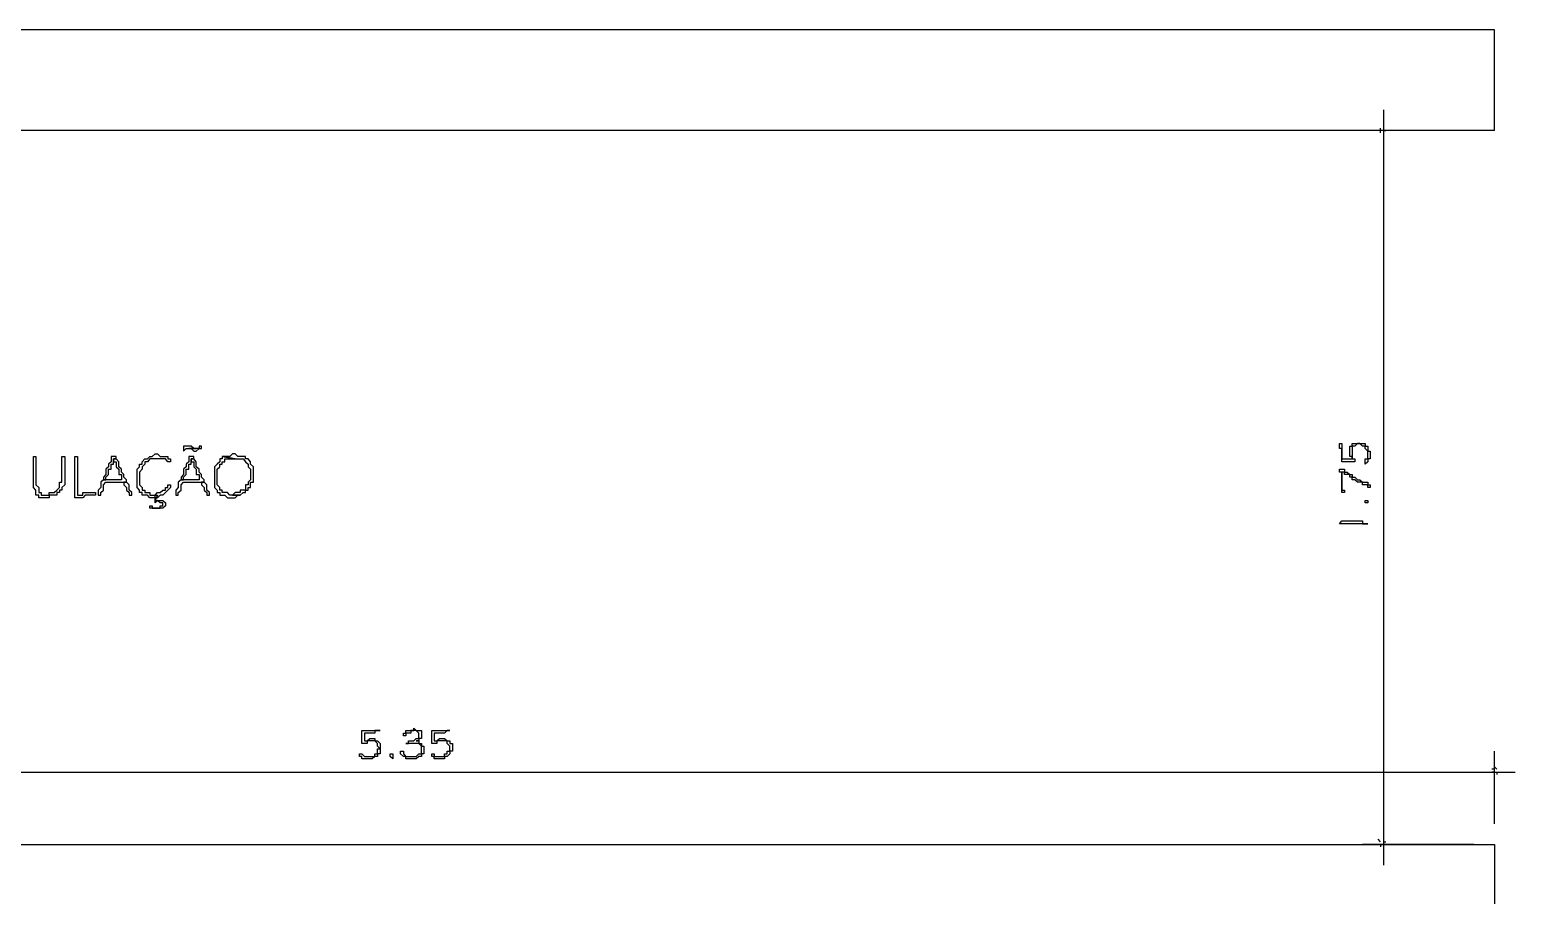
# Model space of a CAD drawing. Header units: millimetres. Extents: x -518.8 to -461.2, y 3.5 to 44.2.
# Drawn here: x -489.554 to -485.896, y 39.032 to 41.162 of the extents above; entities that cross this region are included whole.
import ezdxf

# ---------------------------------------------------------------- set-up
doc = ezdxf.new("R2010")
doc.units = ezdxf.units.MM
doc.header["$MEASUREMENT"] = 0
for name, color, linetype in [('10', 10, 'Continuous'), ('16', 16, 'Continuous'), ('MYSOLIDS', 7, 'Continuous')]:
    doc.layers.add(name, color=color, linetype=linetype)

msp = doc.modelspace()

# ---------------------------------------------------------------- linework, layer by layer
at = {"layer": '10'}
for points in [[(-485.9474, 41.1624), (-491.1105, 41.1624)], [(-485.9474, 40.9142), (-485.9474, 41.1624)], [(-485.9474, 40.9142), (-491.1105, 40.9142)], [(-491.3075, 39.1571), (-485.9474, 39.1571)], [(-485.9474, 39.1571), (-485.9474, 38.712)]]:
    msp.add_lwpolyline(points, dxfattribs=at)
at = {"layer": '16'}
for points in [[(-486.2211, 40.9654), (-486.2211, 39.106)], [(-485.9985, 40.9142), (-486.2722, 40.9142)], [(-486.2278, 40.9082), (-486.2278, 40.9142), (-486.2278, 40.9142), (-486.2278, 40.9142), (-486.2278, 40.9142), (-486.2278, 40.9203)], [(-486.2211, 40.9203), (-486.2211, 40.9142)], [(-486.2211, 40.9142), (-486.2211, 40.9082)], [(-486.2151, 40.9142), (-486.2211, 40.9142), (-486.2151, 40.9142)], [(-485.9474, 39.2082), (-485.9474, 39.3864)], [(-491.3587, 39.3353), (-485.8963, 39.3353)], [(-485.9474, 39.3421), (-485.9474, 39.3421), (-485.9474, 39.3421), (-485.9542, 39.3421)], [(-485.9474, 39.3293), (-485.9474, 39.3353), (-485.9474, 39.3353), (-485.9542, 39.3353)], [(-485.9414, 39.3421), (-485.9474, 39.3481)], [(-485.9414, 39.3353), (-485.9414, 39.3353), (-485.9414, 39.3353), (-485.9414, 39.3293)], [(-485.9985, 39.1571), (-486.2722, 39.1571)], [(-486.2278, 39.1639), (-486.2339, 39.1699)], [(-486.2278, 39.1571), (-486.2278, 39.1571), (-486.2278, 39.1571), (-486.2278, 39.1511)], [(-486.2211, 39.1639), (-486.2211, 39.1639), (-486.2211, 39.1639), (-486.2151, 39.1639)], [(-486.2151, 39.1571), (-486.2211, 39.1571), (-486.2211, 39.1571), (-486.2211, 39.1511)]]:
    msp.add_lwpolyline(points, dxfattribs=at)
at = {"layer": 'MYSOLIDS'}
for points in [[(-489.1624, 40.1375), (-489.1624, 40.1375), (-489.1684, 40.1375), (-489.1752, 40.1375), (-489.1752, 40.1315), (-489.1752, 40.1315), (-489.1752, 40.1248), (-489.1752, 40.1248), (-489.1752, 40.1248), (-489.1684, 40.1315), (-489.1684, 40.1315), (-489.1624, 40.1315), (-489.1496, 40.1315), (-489.1564, 40.1375), (-489.1564, 40.1375), (-489.1624, 40.1375), (-489.1624, 40.1375), (-489.1624, 40.1375)], [(-489.1308, 40.1375), (-489.1308, 40.1375), (-489.1369, 40.1375), (-489.1369, 40.1315), (-489.1436, 40.1315), (-489.1624, 40.1315), (-489.1564, 40.1315), (-489.1564, 40.1315), (-489.1496, 40.1248), (-489.1436, 40.1248), (-489.1436, 40.1248), (-489.1369, 40.1315), (-489.1369, 40.1315), (-489.1308, 40.1315), (-489.1308, 40.1375), (-489.1308, 40.1375), (-489.1308, 40.1375), (-489.1308, 40.1375)], [(-489.1496, 40.1315), (-489.1624, 40.1315), (-489.1624, 40.1315), (-489.1624, 40.1315), (-489.1436, 40.1315), (-489.1436, 40.1315), (-489.1496, 40.1315), (-489.1496, 40.1315)], [(-486.3233, 40.106), (-486.3166, 40.106), (-486.3166, 40.106), (-486.3105, 40.106), (-486.3105, 40.106), (-486.3038, 40.106), (-486.3038, 40.106), (-486.2978, 40.106), (-486.2978, 40.106), (-486.2978, 40.106), (-486.2978, 40.112), (-486.3038, 40.112), (-486.3038, 40.112), (-486.3038, 40.1188), (-486.3038, 40.1188), (-486.3038, 40.1248), (-486.3038, 40.1248), (-486.3038, 40.1315), (-486.3038, 40.1315), (-486.3038, 40.1375), (-486.2978, 40.1375), (-486.2978, 40.1375), (-486.2978, 40.1443), (-486.2978, 40.1443), (-486.291, 40.1443), (-486.291, 40.1443), (-486.285, 40.1443), (-486.285, 40.1443), (-486.285, 40.1443), (-486.279, 40.1443), (-486.279, 40.1443), (-486.2722, 40.1443), (-486.2722, 40.1443), (-486.2722, 40.1443), (-486.2662, 40.1443), (-486.2662, 40.1375), (-486.2662, 40.1375), (-486.2594, 40.1375), (-486.2594, 40.1315), (-486.2594, 40.1315), (-486.2594, 40.1248), (-486.2534, 40.1248), (-486.2534, 40.1188), (-486.2534, 40.1188), (-486.2534, 40.112), (-486.2534, 40.112), (-486.2534, 40.106), (-486.2594, 40.106), (-486.2594, 40.0992), (-486.2594, 40.0992), (-486.2594, 40.0992), (-486.2594, 40.0992), (-486.2662, 40.0932), (-486.2662, 40.0992), (-486.2662, 40.0992), (-486.2662, 40.0992), (-486.2662, 40.0992), (-486.2662, 40.0992), (-486.2662, 40.0992), (-486.2662, 40.0992), (-486.2662, 40.0992), (-486.2662, 40.106), (-486.2594, 40.106), (-486.2594, 40.106), (-486.2594, 40.112), (-486.2594, 40.112), (-486.2594, 40.112), (-486.2594, 40.1188), (-486.2594, 40.1188), (-486.2594, 40.1248), (-486.2594, 40.1248), (-486.2662, 40.1315), (-486.2662, 40.1315), (-486.2662, 40.1315), (-486.2662, 40.1375), (-486.2722, 40.1375), (-486.2722, 40.1375), (-486.279, 40.1443), (-486.279, 40.1443), (-486.285, 40.1443), (-486.285, 40.1443), (-486.291, 40.1375), (-486.291, 40.1375), (-486.291, 40.1375), (-486.2978, 40.1375), (-486.2978, 40.1375), (-486.2978, 40.1315), (-486.2978, 40.1315), (-486.2978, 40.1248), (-486.2978, 40.1248), (-486.2978, 40.1188), (-486.2978, 40.1188), (-486.2978, 40.1188), (-486.2978, 40.112), (-486.2978, 40.112), (-486.2978, 40.106), (-486.291, 40.106), (-486.291, 40.106), (-486.291, 40.0992), (-486.291, 40.0992), (-486.291, 40.0992), (-486.291, 40.0992), (-486.2978, 40.0992), (-486.2978, 40.0992), (-486.2978, 40.0992), (-486.3038, 40.0992), (-486.3038, 40.0992), (-486.3105, 40.0992), (-486.3105, 40.0992), (-486.3166, 40.0992), (-486.3166, 40.0992), (-486.3166, 40.0992), (-486.3166, 40.0992), (-486.3233, 40.0992), (-486.3233, 40.0992), (-486.3233, 40.0992), (-486.3233, 40.106), (-486.3233, 40.106), (-486.3233, 40.112), (-486.3233, 40.112), (-486.3233, 40.1188), (-486.3233, 40.1188), (-486.3233, 40.1248), (-486.3233, 40.1248), (-486.3233, 40.1315), (-486.3293, 40.1315), (-486.3293, 40.1315), (-486.3293, 40.1375), (-486.3293, 40.1375), (-486.3293, 40.1375), (-486.3293, 40.1443), (-486.3293, 40.1443), (-486.3233, 40.1443), (-486.3233, 40.1443), (-486.3233, 40.1443), (-486.3233, 40.1443), (-486.3233, 40.1375), (-486.3233, 40.1375), (-486.3233, 40.1315), (-486.3233, 40.1315), (-486.3233, 40.1248), (-486.3233, 40.1188), (-486.3233, 40.1188), (-486.3233, 40.112), (-486.3233, 40.106), (-486.3233, 40.106), (-486.3233, 40.106), (-486.3233, 40.106), (-486.3233, 40.106), (-486.3233, 40.106)], [(-489.5444, 40.112), (-489.5444, 40.112), (-489.5444, 40.112), (-489.5384, 40.112), (-489.5384, 40.112), (-489.5384, 40.112), (-489.5384, 40.112), (-489.5384, 40.112), (-489.5384, 40.112), (-489.5384, 40.0421), (-489.5316, 40.036), (-489.5316, 40.0293), (-489.5316, 40.0293), (-489.5316, 40.0233), (-489.5256, 40.0233), (-489.5256, 40.0165), (-489.5188, 40.0165), (-489.5188, 40.0165), (-489.5128, 40.0165), (-489.506, 40.0165), (-489.506, 40.0233), (-489.5, 40.0233), (-489.5, 40.0233), (-489.4933, 40.0233), (-489.4872, 40.0293), (-489.4872, 40.0293), (-489.4805, 40.036), (-489.4805, 40.036), (-489.4805, 40.036), (-489.4805, 40.0421), (-489.4805, 40.0488), (-489.4745, 40.0488), (-489.4745, 40.0548), (-489.4745, 40.0548), (-489.4745, 40.0609), (-489.4745, 40.0676), (-489.4745, 40.0736), (-489.4745, 40.0804), (-489.4745, 40.0804), (-489.4745, 40.0864), (-489.4745, 40.0932), (-489.4745, 40.0992), (-489.4745, 40.0992), (-489.4745, 40.106), (-489.4745, 40.112), (-489.4745, 40.112), (-489.4745, 40.112), (-489.4745, 40.112), (-489.4745, 40.112), (-489.4745, 40.112), (-489.4677, 40.112), (-489.4677, 40.112), (-489.4677, 40.106), (-489.4677, 40.106), (-489.4677, 40.0992), (-489.4677, 40.0932), (-489.4677, 40.0864), (-489.4677, 40.0804), (-489.4677, 40.0736), (-489.4677, 40.0676), (-489.4677, 40.0609), (-489.4677, 40.0548), (-489.4677, 40.0548), (-489.4677, 40.0488), (-489.4677, 40.0488), (-489.4677, 40.0421), (-489.4745, 40.036), (-489.4745, 40.036), (-489.4745, 40.036), (-489.4745, 40.0293), (-489.4805, 40.0293), (-489.4805, 40.0233), (-489.4872, 40.0233), (-489.4872, 40.0165), (-489.4933, 40.0165), (-489.4933, 40.0165), (-489.5, 40.0165), (-489.506, 40.0165), (-489.506, 40.0105), (-489.5128, 40.0105), (-489.5188, 40.0105), (-489.5188, 40.0105), (-489.5256, 40.0105), (-489.5316, 40.0105), (-489.5316, 40.0165), (-489.5384, 40.0165), (-489.5384, 40.0165), (-489.5384, 40.0233), (-489.5384, 40.0233), (-489.5384, 40.0293), (-489.5444, 40.036), (-489.5444, 40.0421), (-489.5444, 40.0421), (-489.5444, 40.112), (-489.5444, 40.112), (-489.5444, 40.112)], [(-489.4361, 40.0165), (-489.4301, 40.0165), (-489.4233, 40.0165), (-489.4233, 40.0233), (-489.4173, 40.0233), (-489.4105, 40.0233), (-489.4105, 40.0233), (-489.4045, 40.0233), (-489.3978, 40.0233), (-489.3978, 40.0233), (-489.3918, 40.0233), (-489.3918, 40.0233), (-489.3918, 40.0233), (-489.3918, 40.0165), (-489.3918, 40.0165), (-489.3918, 40.0165), (-489.3978, 40.0165), (-489.3978, 40.0165), (-489.4045, 40.0165), (-489.4045, 40.0165), (-489.4105, 40.0165), (-489.4105, 40.0165), (-489.4173, 40.0165), (-489.4233, 40.0105), (-489.4301, 40.0105), (-489.4301, 40.0105), (-489.4361, 40.0105), (-489.4361, 40.0105), (-489.4361, 40.0105), (-489.4429, 40.0105), (-489.4429, 40.0105), (-489.4429, 40.0165), (-489.4429, 40.0165), (-489.4429, 40.0233), (-489.4429, 40.0233), (-489.4429, 40.0293), (-489.4429, 40.0293), (-489.4429, 40.036), (-489.4429, 40.0421), (-489.4429, 40.0488), (-489.4429, 40.0488), (-489.4429, 40.0548), (-489.4429, 40.0609), (-489.4429, 40.0676), (-489.4429, 40.0676), (-489.4429, 40.0676), (-489.4429, 40.0736), (-489.4429, 40.0804), (-489.4429, 40.0864), (-489.4429, 40.0864), (-489.4429, 40.0932), (-489.4429, 40.0992), (-489.4429, 40.106), (-489.4429, 40.106), (-489.4429, 40.112), (-489.4429, 40.112), (-489.4429, 40.112), (-489.4429, 40.112), (-489.4429, 40.112), (-489.4361, 40.112), (-489.4361, 40.112), (-489.4361, 40.112), (-489.4361, 40.112), (-489.4361, 40.106), (-489.4361, 40.106), (-489.4361, 40.0992), (-489.4361, 40.0932), (-489.4361, 40.0864), (-489.4361, 40.0864), (-489.4361, 40.0804), (-489.4361, 40.0736), (-489.4361, 40.0736), (-489.4361, 40.0676), (-489.4361, 40.0609), (-489.4361, 40.0609), (-489.4361, 40.0548), (-489.4361, 40.0488), (-489.4361, 40.0488), (-489.4361, 40.0421), (-489.4361, 40.0421), (-489.4361, 40.036), (-489.4361, 40.0293), (-489.4361, 40.0293), (-489.4361, 40.0233), (-489.4361, 40.0165), (-489.4361, 40.0165), (-489.4361, 40.0165), (-489.4361, 40.0165)], [(-489.3406, 40.106), (-489.3474, 40.106), (-489.3474, 40.0992), (-489.3406, 40.0992), (-489.3406, 40.0932), (-489.3406, 40.0864), (-489.3406, 40.0864), (-489.3346, 40.0804), (-489.3346, 40.0804), (-489.3346, 40.0736), (-489.3346, 40.0676), (-489.3278, 40.0676), (-489.3278, 40.0609), (-489.3278, 40.0548), (-489.3662, 40.0548), (-489.3722, 40.0548), (-489.379, 40.0488), (-489.379, 40.0421), (-489.379, 40.0421), (-489.379, 40.036), (-489.379, 40.036), (-489.385, 40.0293), (-489.385, 40.0233), (-489.385, 40.0233), (-489.385, 40.0165), (-489.385, 40.0165), (-489.385, 40.0165), (-489.379, 40.0165), (-489.379, 40.0165), (-489.379, 40.0233), (-489.3722, 40.0293), (-489.3722, 40.0293), (-489.3722, 40.036), (-489.3722, 40.036), (-489.3722, 40.0421), (-489.3662, 40.0488), (-489.3218, 40.0488), (-489.3151, 40.0488), (-489.3151, 40.0548), (-489.3218, 40.0609), (-489.3218, 40.0609), (-489.3218, 40.0676), (-489.3278, 40.0736), (-489.3278, 40.0736), (-489.3278, 40.0804), (-489.3278, 40.0804), (-489.3346, 40.0864), (-489.3346, 40.0864), (-489.3346, 40.0932), (-489.3346, 40.0932), (-489.3346, 40.0992), (-489.3406, 40.106), (-489.3406, 40.106), (-489.3406, 40.106)], [(-489.3474, 40.112), (-489.3474, 40.112), (-489.3474, 40.112), (-489.3474, 40.112), (-489.3534, 40.112), (-489.3534, 40.106), (-489.3534, 40.0992), (-489.3594, 40.0932), (-489.3594, 40.0864), (-489.3662, 40.0804), (-489.3662, 40.0736), (-489.3662, 40.0736), (-489.3662, 40.0736), (-489.3662, 40.0676), (-489.3722, 40.0609), (-489.3722, 40.0548), (-489.3722, 40.0548), (-489.3662, 40.0548), (-489.3662, 40.0548), (-489.3662, 40.0609), (-489.3594, 40.0676), (-489.3594, 40.0676), (-489.3594, 40.0736), (-489.3594, 40.0736), (-489.3594, 40.0804), (-489.3534, 40.0804), (-489.3534, 40.0864), (-489.3534, 40.0932), (-489.3474, 40.0932), (-489.3474, 40.0992), (-489.3474, 40.106), (-489.3406, 40.106), (-489.3406, 40.112), (-489.3406, 40.112), (-489.3474, 40.112), (-489.3474, 40.112)], [(-489.2391, 40.106), (-489.2451, 40.106), (-489.2519, 40.106), (-489.2519, 40.106), (-489.2579, 40.106), (-489.2639, 40.0992), (-489.2639, 40.0992), (-489.2707, 40.0992), (-489.2707, 40.0932), (-489.2707, 40.0932), (-489.2767, 40.0864), (-489.2767, 40.0864), (-489.2767, 40.0804), (-489.2835, 40.0736), (-489.2835, 40.0736), (-489.2835, 40.0736), (-489.2835, 40.0676), (-489.2835, 40.0609), (-489.2835, 40.0609), (-489.2835, 40.0548), (-489.2835, 40.0488), (-489.2835, 40.0421), (-489.2835, 40.0421), (-489.2767, 40.036), (-489.2767, 40.0293), (-489.2767, 40.0293), (-489.2707, 40.0293), (-489.2707, 40.0233), (-489.2639, 40.0233), (-489.2579, 40.0233), (-489.2579, 40.0165), (-489.2519, 40.0165), (-489.2451, 40.0165), (-489.2451, 40.0165), (-489.2391, 40.0233), (-489.2324, 40.0233), (-489.2324, 40.0233), (-489.2324, 40.0233), (-489.2263, 40.0293), (-489.2196, 40.0293), (-489.2196, 40.0293), (-489.2196, 40.036), (-489.2136, 40.036), (-489.2136, 40.0421), (-489.2068, 40.0421), (-489.2068, 40.0421), (-489.2068, 40.0421), (-489.2068, 40.036), (-489.2068, 40.036), (-489.2068, 40.036), (-489.2068, 40.036), (-489.2136, 40.0293), (-489.2136, 40.0293), (-489.2196, 40.0233), (-489.2196, 40.0233), (-489.2263, 40.0165), (-489.2263, 40.0165), (-489.2324, 40.0165), (-489.2324, 40.0165), (-489.2391, 40.0105), (-489.2451, 40.0105), (-489.2451, 40.0105), (-489.2519, 40.0105), (-489.2519, 40.0105), (-489.2579, 40.0105), (-489.2639, 40.0165), (-489.2639, 40.0165), (-489.2707, 40.0165), (-489.2767, 40.0165), (-489.2767, 40.0233), (-489.2835, 40.0233), (-489.2835, 40.0293), (-489.2835, 40.0293), (-489.2895, 40.036), (-489.2895, 40.0421), (-489.2895, 40.0421), (-489.2895, 40.0488), (-489.2895, 40.0548), (-489.2895, 40.0548), (-489.2895, 40.0609), (-489.2895, 40.0676), (-489.2895, 40.0676), (-489.2895, 40.0736), (-489.2895, 40.0804), (-489.2895, 40.0804), (-489.2835, 40.0864), (-489.2835, 40.0932), (-489.2767, 40.0932), (-489.2767, 40.0992), (-489.2767, 40.0992), (-489.2707, 40.106), (-489.2707, 40.106), (-489.2639, 40.106), (-489.2579, 40.112), (-489.2579, 40.112), (-489.2519, 40.112), (-489.2451, 40.1188), (-489.2451, 40.1188), (-489.2391, 40.1188), (-489.2391, 40.1188), (-489.2324, 40.112), (-489.2263, 40.112), (-489.2263, 40.112), (-489.2196, 40.112), (-489.2136, 40.112), (-489.2136, 40.106), (-489.2068, 40.106), (-489.2068, 40.0992), (-489.2068, 40.0992), (-489.2068, 40.0992), (-489.2068, 40.0992), (-489.2136, 40.0992), (-489.2136, 40.0992), (-489.2136, 40.0992), (-489.2136, 40.0992), (-489.2136, 40.0992), (-489.2136, 40.0992), (-489.2196, 40.106), (-489.2263, 40.106), (-489.2263, 40.106), (-489.2324, 40.106), (-489.2391, 40.106), (-489.2391, 40.106), (-489.2391, 40.106), (-489.2391, 40.106), (-489.2391, 40.106)], [(-489.1496, 40.106), (-489.1564, 40.106), (-489.1564, 40.0992), (-489.1496, 40.0992), (-489.1496, 40.0932), (-489.1496, 40.0864), (-489.1496, 40.0864), (-489.1436, 40.0804), (-489.1436, 40.0804), (-489.1436, 40.0736), (-489.1436, 40.0676), (-489.1369, 40.0676), (-489.1369, 40.0609), (-489.1369, 40.0548), (-489.1752, 40.0548), (-489.1812, 40.0548), (-489.188, 40.0488), (-489.188, 40.0421), (-489.188, 40.0421), (-489.188, 40.036), (-489.188, 40.036), (-489.194, 40.0293), (-489.194, 40.0233), (-489.194, 40.0233), (-489.194, 40.0165), (-489.194, 40.0165), (-489.194, 40.0165), (-489.188, 40.0165), (-489.188, 40.0165), (-489.188, 40.0233), (-489.1812, 40.0293), (-489.1812, 40.0293), (-489.1812, 40.036), (-489.1812, 40.036), (-489.1812, 40.0421), (-489.1752, 40.0488), (-489.1308, 40.0488), (-489.1241, 40.0488), (-489.1241, 40.0548), (-489.1308, 40.0609), (-489.1308, 40.0609), (-489.1308, 40.0676), (-489.1369, 40.0736), (-489.1369, 40.0736), (-489.1369, 40.0804), (-489.1369, 40.0804), (-489.1436, 40.0864), (-489.1436, 40.0864), (-489.1436, 40.0932), (-489.1436, 40.0932), (-489.1436, 40.0992), (-489.1496, 40.106), (-489.1496, 40.106), (-489.1496, 40.106)], [(-489.1564, 40.112), (-489.1564, 40.112), (-489.1564, 40.112), (-489.1564, 40.112), (-489.1624, 40.112), (-489.1624, 40.106), (-489.1624, 40.0992), (-489.1684, 40.0932), (-489.1684, 40.0864), (-489.1752, 40.0804), (-489.1752, 40.0736), (-489.1752, 40.0736), (-489.1752, 40.0736), (-489.1752, 40.0676), (-489.1812, 40.0609), (-489.1812, 40.0548), (-489.1812, 40.0548), (-489.1752, 40.0548), (-489.1752, 40.0548), (-489.1752, 40.0609), (-489.1684, 40.0676), (-489.1684, 40.0676), (-489.1684, 40.0736), (-489.1684, 40.0736), (-489.1684, 40.0804), (-489.1624, 40.0804), (-489.1624, 40.0864), (-489.1624, 40.0932), (-489.1564, 40.0932), (-489.1564, 40.0992), (-489.1564, 40.106), (-489.1496, 40.106), (-489.1496, 40.112), (-489.1496, 40.112), (-489.1564, 40.112), (-489.1564, 40.112)], [(-489.0797, 40.112), (-489.0797, 40.106), (-489.0857, 40.106), (-489.0857, 40.0992), (-489.0857, 40.0992), (-489.0925, 40.0932), (-489.0925, 40.0932), (-489.0985, 40.0864), (-489.0985, 40.0864), (-489.0985, 40.0804), (-489.0985, 40.0736), (-489.0985, 40.0736), (-489.0985, 40.0676), (-489.0985, 40.0609), (-489.0985, 40.0609), (-489.0985, 40.0548), (-489.0985, 40.0488), (-489.0985, 40.0421), (-489.0985, 40.0421), (-489.0985, 40.036), (-489.0925, 40.0293), (-489.0925, 40.0293), (-489.0925, 40.0233), (-489.0857, 40.0233), (-489.0857, 40.0165), (-489.0797, 40.0165), (-489.073, 40.0165), (-489.073, 40.0165), (-489.0669, 40.0105), (-489.0609, 40.0105), (-489.0609, 40.0105), (-489.0542, 40.0105), (-489.0542, 40.0105), (-489.0481, 40.0105), (-489.0414, 40.0165), (-489.0354, 40.0165), (-489.0354, 40.0165), (-489.0354, 40.0165), (-489.0542, 40.0165), (-489.0609, 40.0165), (-489.0669, 40.0233), (-489.0669, 40.0233), (-489.073, 40.0233), (-489.0797, 40.0233), (-489.0797, 40.0293), (-489.0857, 40.0293), (-489.0857, 40.0293), (-489.0857, 40.036), (-489.0857, 40.036), (-489.0925, 40.0421), (-489.0925, 40.0488), (-489.0925, 40.0488), (-489.0925, 40.0548), (-489.0925, 40.0609), (-489.0925, 40.0609), (-489.0925, 40.0676), (-489.0925, 40.0736), (-489.0925, 40.0736), (-489.0925, 40.0804), (-489.0857, 40.0864), (-489.0857, 40.0864), (-489.0857, 40.0932), (-489.0797, 40.0932), (-489.0797, 40.0992), (-489.073, 40.0992), (-489.073, 40.106), (-489.0669, 40.106), (-489.0669, 40.106), (-489.0609, 40.106), (-489.0542, 40.106), (-489.0481, 40.106), (-489.0797, 40.112), (-489.0797, 40.112)], [(-489.0481, 40.1188), (-489.0481, 40.1188), (-489.0542, 40.1188), (-489.0609, 40.112), (-489.0669, 40.112), (-489.0669, 40.112), (-489.073, 40.112), (-489.0797, 40.112), (-489.0481, 40.106), (-489.0481, 40.106), (-489.0481, 40.106), (-489.0414, 40.106), (-489.0354, 40.106), (-489.0286, 40.106), (-489.0286, 40.106), (-489.0226, 40.0992), (-489.0226, 40.0992), (-489.0226, 40.0992), (-489.0158, 40.0932), (-489.0158, 40.0932), (-489.0158, 40.0864), (-489.0098, 40.0804), (-489.0098, 40.0804), (-489.0098, 40.0736), (-489.0098, 40.0676), (-489.0098, 40.0676), (-489.0098, 40.0609), (-489.0098, 40.0548), (-489.0098, 40.0548), (-489.0158, 40.0488), (-489.0158, 40.0421), (-489.0158, 40.0421), (-489.0226, 40.0421), (-489.0226, 40.036), (-489.0226, 40.0293), (-489.0286, 40.0293), (-489.0354, 40.0293), (-489.0354, 40.0233), (-489.0414, 40.0233), (-489.0414, 40.0233), (-489.0481, 40.0233), (-489.0542, 40.0165), (-489.0542, 40.0165), (-489.0354, 40.0165), (-489.0286, 40.0233), (-489.0226, 40.0233), (-489.0226, 40.0233), (-489.0226, 40.0293), (-489.0158, 40.0293), (-489.0158, 40.036), (-489.0098, 40.036), (-489.0098, 40.0421), (-489.0098, 40.0488), (-489.0098, 40.0488), (-489.003, 40.0488), (-489.003, 40.0548), (-489.003, 40.0609), (-489.003, 40.0676), (-489.003, 40.0676), (-489.003, 40.0676), (-489.003, 40.0736), (-489.003, 40.0804), (-489.003, 40.0864), (-489.003, 40.0864), (-489.0098, 40.0932), (-489.0098, 40.0932), (-489.0098, 40.0992), (-489.0158, 40.106), (-489.0158, 40.106), (-489.0226, 40.106), (-489.0226, 40.112), (-489.0286, 40.112), (-489.0286, 40.112), (-489.0354, 40.112), (-489.0414, 40.112), (-489.0481, 40.1188), (-489.0481, 40.1188), (-489.0481, 40.1188)], [(-486.3233, 40.0293), (-486.3166, 40.0293), (-486.3166, 40.0293), (-486.3166, 40.0293), (-486.3166, 40.0293), (-486.3166, 40.0293), (-486.3166, 40.0293), (-486.3166, 40.0293), (-486.3166, 40.0293), (-486.3166, 40.0233), (-486.3166, 40.0233), (-486.3166, 40.0233), (-486.3233, 40.0233), (-486.3233, 40.0233), (-486.3233, 40.0233), (-486.3233, 40.0293), (-486.3233, 40.0293), (-486.3233, 40.036), (-486.3233, 40.036), (-486.3233, 40.0421), (-486.3233, 40.0421), (-486.3233, 40.0488), (-486.3233, 40.0548), (-486.3233, 40.0548), (-486.3233, 40.0609), (-486.3233, 40.0609), (-486.3233, 40.0676), (-486.3233, 40.0676), (-486.3233, 40.0736), (-486.3293, 40.0736), (-486.3293, 40.0736), (-486.3293, 40.0804), (-486.3293, 40.0804), (-486.3233, 40.0804), (-486.3233, 40.0804), (-486.3233, 40.0804), (-486.3233, 40.0804), (-486.3233, 40.0804), (-486.3233, 40.0804), (-486.3166, 40.0804), (-486.3166, 40.0736), (-486.3105, 40.0736), (-486.3105, 40.0736), (-486.3038, 40.0676), (-486.3038, 40.0676), (-486.2978, 40.0676), (-486.2978, 40.0609), (-486.2978, 40.0609), (-486.291, 40.0609), (-486.291, 40.0609), (-486.291, 40.0609), (-486.285, 40.0548), (-486.285, 40.0548), (-486.279, 40.0548), (-486.279, 40.0548), (-486.2722, 40.0488), (-486.2722, 40.0488), (-486.2722, 40.0488), (-486.2662, 40.0488), (-486.2662, 40.0488), (-486.2594, 40.0488), (-486.2594, 40.0421), (-486.2594, 40.0421), (-486.2534, 40.0421), (-486.2534, 40.0421), (-486.2534, 40.0421), (-486.2534, 40.0421), (-486.2534, 40.0421), (-486.2534, 40.0421), (-486.2534, 40.036), (-486.2534, 40.036), (-486.2594, 40.036), (-486.2594, 40.0421), (-486.2662, 40.0421), (-486.2662, 40.0421), (-486.2662, 40.0421), (-486.2722, 40.0421), (-486.2722, 40.0488), (-486.279, 40.0488), (-486.279, 40.0488), (-486.285, 40.0488), (-486.285, 40.0488), (-486.291, 40.0548), (-486.291, 40.0548), (-486.291, 40.0548), (-486.2978, 40.0548), (-486.2978, 40.0609), (-486.3038, 40.0609), (-486.3038, 40.0609), (-486.3038, 40.0676), (-486.3105, 40.0676), (-486.3105, 40.0676), (-486.3166, 40.0676), (-486.3166, 40.0736), (-486.3233, 40.0736), (-486.3233, 40.0736), (-486.3233, 40.0736), (-486.3233, 40.0676), (-486.3233, 40.0676), (-486.3233, 40.0609), (-486.3233, 40.0609), (-486.3233, 40.0548), (-486.3233, 40.0548), (-486.3233, 40.0548), (-486.3233, 40.0488), (-486.3233, 40.0488), (-486.3233, 40.0421), (-486.3233, 40.0421), (-486.3233, 40.036), (-486.3233, 40.0293), (-486.3233, 40.0293), (-486.3233, 40.0293), (-486.3233, 40.0293), (-486.3233, 40.0293)], [(-489.3151, 40.0488), (-489.3218, 40.0488), (-489.3218, 40.0488), (-489.3218, 40.0421), (-489.3218, 40.0421), (-489.3151, 40.036), (-489.3151, 40.0293), (-489.309, 40.0233), (-489.309, 40.0233), (-489.309, 40.0165), (-489.3023, 40.0165), (-489.3023, 40.0165), (-489.3023, 40.0165), (-489.3023, 40.0165), (-489.3023, 40.0233), (-489.3023, 40.0233), (-489.309, 40.0293), (-489.309, 40.036), (-489.309, 40.0421), (-489.3151, 40.0488), (-489.3151, 40.0488), (-489.3151, 40.0488)], [(-489.2451, 40.0165), (-489.2391, 40.0165), (-489.2451, 40.0037), (-489.2391, 40.0037), (-489.2391, 40.0037), (-489.2391, 40.0037), (-489.2391, 40.0037), (-489.2324, 40.0037), (-489.2263, 40.0037), (-489.2263, 40.0037), (-489.2196, 39.9977), (-489.2196, 39.9977), (-489.2196, 39.9909), (-489.2196, 39.9909), (-489.2263, 39.9849), (-489.2263, 39.9849), (-489.2324, 39.9849), (-489.2324, 39.9849), (-489.2391, 39.9849), (-489.2451, 39.9849), (-489.2519, 39.9849), (-489.2519, 39.9849), (-489.2579, 39.9849), (-489.2579, 39.9849), (-489.2579, 39.9909), (-489.2579, 39.9909), (-489.2519, 39.9909), (-489.2519, 39.9909), (-489.2519, 39.9909), (-489.2519, 39.9849), (-489.2451, 39.9849), (-489.2391, 39.9849), (-489.2391, 39.9849), (-489.2324, 39.9849), (-489.2324, 39.9909), (-489.2324, 39.9909), (-489.2263, 39.9909), (-489.2263, 39.9909), (-489.2263, 39.9977), (-489.2324, 39.9977), (-489.2324, 39.9977), (-489.2391, 40.0037), (-489.2391, 40.0037), (-489.2391, 40.0037), (-489.2451, 39.9977), (-489.2451, 39.9977), (-489.2451, 40.0037), (-489.2451, 40.0037), (-489.2451, 40.0037), (-489.2451, 40.0037), (-489.2451, 40.0037), (-489.2451, 40.0037), (-489.2451, 40.0037), (-489.2451, 40.0037), (-489.2451, 40.0165), (-489.2451, 40.0165), (-489.2451, 40.0165)], [(-489.1241, 40.0488), (-489.1308, 40.0488), (-489.1308, 40.0488), (-489.1308, 40.0421), (-489.1308, 40.0421), (-489.1241, 40.036), (-489.1241, 40.0293), (-489.1181, 40.0233), (-489.1181, 40.0233), (-489.1181, 40.0165), (-489.1113, 40.0165), (-489.1113, 40.0165), (-489.1113, 40.0165), (-489.1113, 40.0165), (-489.1113, 40.0233), (-489.1113, 40.0233), (-489.1181, 40.0293), (-489.1181, 40.036), (-489.1181, 40.0421), (-489.1241, 40.0488), (-489.1241, 40.0488), (-489.1241, 40.0488)], [(-486.2594, 39.9977), (-486.2594, 39.9977), (-486.2594, 39.9977), (-486.2594, 39.9977), (-486.2594, 39.9977), (-486.2662, 39.9977), (-486.2662, 39.9977), (-486.2662, 39.9977), (-486.2662, 40.0037), (-486.2662, 40.0037), (-486.2662, 40.0037), (-486.2662, 40.0037), (-486.2662, 40.0037), (-486.2594, 40.0037), (-486.2594, 40.0037), (-486.2594, 40.0037), (-486.2594, 39.9977), (-486.2594, 39.9977), (-486.2594, 39.9977), (-486.2594, 39.9977)], [(-486.2594, 39.9466), (-486.2594, 39.9466), (-486.2662, 39.9466), (-486.2662, 39.9466), (-486.2722, 39.9466), (-486.2722, 39.9466), (-486.2782, 39.9466), (-486.2782, 39.9466), (-486.285, 39.9466), (-486.285, 39.9466), (-486.291, 39.9466), (-486.291, 39.9466), (-486.2978, 39.9466), (-486.2978, 39.9466), (-486.3038, 39.9466), (-486.3038, 39.9466), (-486.3105, 39.9466), (-486.3105, 39.9466), (-486.3166, 39.9466), (-486.3166, 39.9466), (-486.3233, 39.9466), (-486.3233, 39.9466), (-486.3233, 39.9466), (-486.3233, 39.9466), (-486.3293, 39.9466), (-486.3293, 39.9466), (-486.3233, 39.9533), (-486.3233, 39.9533), (-486.3233, 39.9533), (-486.3233, 39.9533), (-486.3166, 39.9533), (-486.3166, 39.9533), (-486.3105, 39.9533), (-486.3105, 39.9533), (-486.3038, 39.9533), (-486.3038, 39.9533), (-486.2978, 39.9533), (-486.2978, 39.9533), (-486.291, 39.9533), (-486.291, 39.9533), (-486.285, 39.9533), (-486.2782, 39.9533), (-486.2782, 39.9533), (-486.2722, 39.9533), (-486.2722, 39.9466), (-486.2662, 39.9466), (-486.2662, 39.9466), (-486.2662, 39.9466), (-486.2594, 39.9466), (-486.2594, 39.9466), (-486.2594, 39.9466), (-486.2594, 39.9466), (-486.2594, 39.9466), (-486.2594, 39.9466), (-486.2594, 39.9466), (-486.2594, 39.9466), (-486.2594, 39.9466), (-486.2594, 39.9466), (-486.2594, 39.9466), (-486.2594, 39.9466), (-486.2594, 39.9466)], [(-488.7293, 39.4308), (-488.7293, 39.4308), (-488.7293, 39.4248), (-488.7293, 39.4248), (-488.7293, 39.418), (-488.7293, 39.418), (-488.7293, 39.412), (-488.7293, 39.412), (-488.7293, 39.412), (-488.7293, 39.412), (-488.7233, 39.412), (-488.7233, 39.412), (-488.7233, 39.412), (-488.7166, 39.418), (-488.7166, 39.418), (-488.7105, 39.418), (-488.7105, 39.418), (-488.7105, 39.418), (-488.7038, 39.418), (-488.7038, 39.412), (-488.6978, 39.412), (-488.6978, 39.412), (-488.6978, 39.412), (-488.691, 39.4052), (-488.691, 39.4052), (-488.691, 39.4052), (-488.691, 39.3992), (-488.691, 39.3992), (-488.691, 39.3924), (-488.691, 39.3924), (-488.691, 39.3864), (-488.691, 39.3864), (-488.691, 39.3864), (-488.691, 39.3804), (-488.6978, 39.3804), (-488.6978, 39.3736), (-488.6978, 39.3736), (-488.6978, 39.3736), (-488.7038, 39.3736), (-488.7038, 39.3736), (-488.7105, 39.3676), (-488.7105, 39.3676), (-488.7166, 39.3676), (-488.7166, 39.3676), (-488.7233, 39.3676), (-488.7233, 39.3676), (-488.7293, 39.3676), (-488.7293, 39.3676), (-488.7361, 39.3676), (-488.7361, 39.3736), (-488.7361, 39.3736), (-488.7421, 39.3736), (-488.7421, 39.3804), (-488.7421, 39.3804), (-488.7421, 39.3804), (-488.7361, 39.3804), (-488.7361, 39.3804), (-488.7361, 39.3804), (-488.7361, 39.3804), (-488.7361, 39.3804), (-488.7361, 39.3804), (-488.7293, 39.3736), (-488.7293, 39.3736), (-488.7293, 39.3736), (-488.7233, 39.3736), (-488.7233, 39.3736), (-488.7233, 39.3736), (-488.7166, 39.3736), (-488.7166, 39.3736), (-488.7105, 39.3736), (-488.7105, 39.3736), (-488.7038, 39.3736), (-488.7038, 39.3804), (-488.7038, 39.3804), (-488.6978, 39.3804), (-488.6978, 39.3864), (-488.6978, 39.3864), (-488.6978, 39.3864), (-488.6978, 39.3924), (-488.691, 39.3924), (-488.6978, 39.3992), (-488.6978, 39.3992), (-488.6978, 39.4052), (-488.6978, 39.4052), (-488.6978, 39.4052), (-488.7038, 39.412), (-488.7038, 39.412), (-488.7105, 39.412), (-488.7105, 39.412), (-488.7105, 39.412), (-488.7166, 39.412), (-488.7166, 39.412), (-488.7233, 39.412), (-488.7233, 39.412), (-488.7233, 39.4052), (-488.7293, 39.4052), (-488.7293, 39.4052), (-488.7293, 39.4052), (-488.7361, 39.4052), (-488.7361, 39.4052), (-488.7361, 39.4052), (-488.7361, 39.4052), (-488.7361, 39.412), (-488.7361, 39.412), (-488.7361, 39.412), (-488.7361, 39.412), (-488.7361, 39.418), (-488.7361, 39.418), (-488.7361, 39.4248), (-488.7361, 39.4248), (-488.7361, 39.4308), (-488.7361, 39.4308), (-488.7361, 39.4308), (-488.7361, 39.4375), (-488.7361, 39.4375), (-488.7361, 39.4375), (-488.7293, 39.4375), (-488.7293, 39.4375), (-488.7233, 39.4375), (-488.7233, 39.4375), (-488.7166, 39.4375), (-488.7166, 39.4375), (-488.7105, 39.4375), (-488.7105, 39.4375), (-488.7038, 39.4375), (-488.7038, 39.4375), (-488.7038, 39.4375), (-488.6978, 39.4375), (-488.6978, 39.4375), (-488.6978, 39.4375), (-488.691, 39.4375), (-488.691, 39.4375), (-488.691, 39.4375), (-488.691, 39.4375), (-488.691, 39.4375), (-488.6978, 39.4375), (-488.6978, 39.4375), (-488.6978, 39.4375), (-488.7038, 39.4375), (-488.7038, 39.4308), (-488.7105, 39.4308), (-488.7166, 39.4308), (-488.7233, 39.4308), (-488.7233, 39.4308), (-488.7293, 39.4308), (-488.7293, 39.4308), (-488.7293, 39.4308), (-488.7293, 39.4308), (-488.7293, 39.4308), (-488.7293, 39.4308)], [(-488.6023, 39.412), (-488.6023, 39.412), (-488.5955, 39.412), (-488.5955, 39.4052), (-488.5895, 39.4052), (-488.5895, 39.4052), (-488.5895, 39.3992), (-488.5835, 39.3992), (-488.5835, 39.3992), (-488.5835, 39.3924), (-488.5835, 39.3924), (-488.5835, 39.3864), (-488.5835, 39.3864), (-488.5835, 39.3804), (-488.5895, 39.3804), (-488.5895, 39.3804), (-488.5895, 39.3736), (-488.5955, 39.3736), (-488.5955, 39.3736), (-488.5955, 39.3736), (-488.6023, 39.3676), (-488.6023, 39.3676), (-488.6083, 39.3676), (-488.6083, 39.3676), (-488.6151, 39.3676), (-488.6151, 39.3676), (-488.6211, 39.3676), (-488.6211, 39.3676), (-488.6278, 39.3676), (-488.6278, 39.3736), (-488.6339, 39.3736), (-488.6339, 39.3736), (-488.6339, 39.3736), (-488.6406, 39.3804), (-488.6406, 39.3804), (-488.6406, 39.3864), (-488.6406, 39.3864), (-488.6339, 39.3864), (-488.6339, 39.3864), (-488.6339, 39.3804), (-488.6339, 39.3804), (-488.6339, 39.3804), (-488.6339, 39.3804), (-488.6339, 39.3804), (-488.6278, 39.3736), (-488.6278, 39.3736), (-488.6211, 39.3736), (-488.6211, 39.3736), (-488.6151, 39.3736), (-488.6151, 39.3736), (-488.6151, 39.3736), (-488.6083, 39.3736), (-488.6083, 39.3736), (-488.6023, 39.3736), (-488.6023, 39.3736), (-488.5955, 39.3804), (-488.5955, 39.3804), (-488.5955, 39.3804), (-488.5895, 39.3804), (-488.5895, 39.3864), (-488.5895, 39.3864), (-488.5895, 39.3924), (-488.5895, 39.3924), (-488.5895, 39.3924), (-488.5895, 39.3992), (-488.5895, 39.3992), (-488.5955, 39.4052), (-488.5955, 39.4052), (-488.5955, 39.4052), (-488.6023, 39.4052), (-488.6023, 39.4052), (-488.6083, 39.4052), (-488.6083, 39.4052), (-488.6151, 39.4052), (-488.6151, 39.4052), (-488.6151, 39.4052), (-488.6211, 39.4052), (-488.6211, 39.4052), (-488.6278, 39.4052), (-488.6278, 39.4052), (-488.6278, 39.4052), (-488.6278, 39.4052), (-488.6211, 39.4052), (-488.6211, 39.412), (-488.6211, 39.412), (-488.6151, 39.412), (-488.6151, 39.412), (-488.6083, 39.412), (-488.6083, 39.412), (-488.6023, 39.418), (-488.6023, 39.418), (-488.5955, 39.418), (-488.5955, 39.418), (-488.5955, 39.4248), (-488.5955, 39.4248), (-488.5955, 39.4248), (-488.5955, 39.4308), (-488.5955, 39.4308), (-488.5955, 39.4308), (-488.6023, 39.4375), (-488.6023, 39.4375), (-488.6083, 39.4375), (-488.6083, 39.4375), (-488.6151, 39.4375), (-488.6151, 39.4375), (-488.6151, 39.4308), (-488.6211, 39.4308), (-488.6211, 39.4308), (-488.6278, 39.4308), (-488.6278, 39.4308), (-488.6278, 39.4248), (-488.6278, 39.4248), (-488.6278, 39.4248), (-488.6278, 39.4248), (-488.6339, 39.4248), (-488.6339, 39.4248), (-488.6339, 39.4248), (-488.6339, 39.4248), (-488.6339, 39.4308), (-488.6339, 39.4308), (-488.6278, 39.4308), (-488.6278, 39.4308), (-488.6278, 39.4375), (-488.6211, 39.4375), (-488.6211, 39.4375), (-488.6211, 39.4375), (-488.6151, 39.4375), (-488.6151, 39.4375), (-488.6083, 39.4375), (-488.6083, 39.4436), (-488.6083, 39.4436), (-488.6023, 39.4375), (-488.5955, 39.4375), (-488.5955, 39.4375), (-488.5955, 39.4375), (-488.5955, 39.4375), (-488.5895, 39.4375), (-488.5895, 39.4308), (-488.5895, 39.4308), (-488.5895, 39.4308), (-488.5895, 39.4248), (-488.5895, 39.4248), (-488.5895, 39.418), (-488.5895, 39.418), (-488.5955, 39.418), (-488.5955, 39.412), (-488.6023, 39.412), (-488.6023, 39.412), (-488.6023, 39.412), (-488.6023, 39.412), (-488.6023, 39.412), (-488.6023, 39.412)], [(-488.5579, 39.4308), (-488.5579, 39.4308), (-488.5579, 39.4248), (-488.5579, 39.4248), (-488.5579, 39.418), (-488.5579, 39.418), (-488.5579, 39.412), (-488.5579, 39.412), (-488.5579, 39.412), (-488.5579, 39.412), (-488.5511, 39.412), (-488.5511, 39.412), (-488.5511, 39.412), (-488.5451, 39.418), (-488.5451, 39.418), (-488.5384, 39.418), (-488.5384, 39.418), (-488.5324, 39.418), (-488.5324, 39.418), (-488.5256, 39.412), (-488.5256, 39.412), (-488.5196, 39.412), (-488.5196, 39.412), (-488.5196, 39.4052), (-488.5196, 39.4052), (-488.5128, 39.4052), (-488.5128, 39.3992), (-488.5128, 39.3992), (-488.5128, 39.3924), (-488.5128, 39.3924), (-488.5128, 39.3864), (-488.5196, 39.3864), (-488.5196, 39.3864), (-488.5196, 39.3804), (-488.5196, 39.3804), (-488.5256, 39.3736), (-488.5256, 39.3736), (-488.5256, 39.3736), (-488.5324, 39.3736), (-488.5324, 39.3736), (-488.5324, 39.3676), (-488.5384, 39.3676), (-488.5384, 39.3676), (-488.5451, 39.3676), (-488.5451, 39.3676), (-488.5511, 39.3676), (-488.5511, 39.3676), (-488.5579, 39.3676), (-488.5579, 39.3676), (-488.5579, 39.3736), (-488.5639, 39.3736), (-488.5639, 39.3736), (-488.5639, 39.3804), (-488.5639, 39.3804), (-488.5639, 39.3804), (-488.5639, 39.3804), (-488.5639, 39.3804), (-488.5639, 39.3804), (-488.5639, 39.3804), (-488.5579, 39.3804), (-488.5579, 39.3804), (-488.5579, 39.3736), (-488.5579, 39.3736), (-488.5579, 39.3736), (-488.5511, 39.3736), (-488.5511, 39.3736), (-488.5451, 39.3736), (-488.5451, 39.3736), (-488.5384, 39.3736), (-488.5384, 39.3736), (-488.5324, 39.3736), (-488.5324, 39.3736), (-488.5324, 39.3804), (-488.5256, 39.3804), (-488.5256, 39.3804), (-488.5256, 39.3864), (-488.5196, 39.3864), (-488.5196, 39.3864), (-488.5196, 39.3924), (-488.5196, 39.3924), (-488.5196, 39.3992), (-488.5196, 39.3992), (-488.5256, 39.4052), (-488.5256, 39.4052), (-488.5256, 39.4052), (-488.5256, 39.412), (-488.5324, 39.412), (-488.5324, 39.412), (-488.5384, 39.412), (-488.5384, 39.412), (-488.5451, 39.412), (-488.5451, 39.412), (-488.5451, 39.412), (-488.5511, 39.412), (-488.5511, 39.4052), (-488.5511, 39.4052), (-488.5579, 39.4052), (-488.5579, 39.4052), (-488.5579, 39.4052), (-488.5579, 39.4052), (-488.5639, 39.4052), (-488.5639, 39.4052), (-488.5639, 39.412), (-488.5639, 39.412), (-488.5639, 39.412), (-488.5639, 39.412), (-488.5639, 39.418), (-488.5639, 39.418), (-488.5639, 39.4248), (-488.5639, 39.4248), (-488.5639, 39.4308), (-488.5639, 39.4308), (-488.5639, 39.4308), (-488.5639, 39.4375), (-488.5579, 39.4375), (-488.5579, 39.4375), (-488.5579, 39.4375), (-488.5511, 39.4375), (-488.5511, 39.4375), (-488.5511, 39.4375), (-488.5451, 39.4375), (-488.5451, 39.4375), (-488.5384, 39.4375), (-488.5384, 39.4375), (-488.5324, 39.4375), (-488.5324, 39.4375), (-488.5256, 39.4375), (-488.5256, 39.4375), (-488.5196, 39.4375), (-488.5196, 39.4375), (-488.5196, 39.4375), (-488.5196, 39.4375), (-488.5196, 39.4375), (-488.5196, 39.4375), (-488.5196, 39.4375), (-488.5196, 39.4375), (-488.5196, 39.4375), (-488.5256, 39.4375), (-488.5256, 39.4375), (-488.5324, 39.4308), (-488.5384, 39.4308), (-488.5384, 39.4308), (-488.5451, 39.4308), (-488.5511, 39.4308), (-488.5511, 39.4308), (-488.5579, 39.4308), (-488.5579, 39.4308), (-488.5579, 39.4308), (-488.5579, 39.4308), (-488.5579, 39.4308)], [(-488.6594, 39.3676), (-488.6662, 39.3736), (-488.6662, 39.3736), (-488.6662, 39.3736), (-488.6662, 39.3736), (-488.6662, 39.3736), (-488.6662, 39.3804), (-488.6594, 39.3804), (-488.6594, 39.3804), (-488.6594, 39.3804), (-488.6594, 39.3804), (-488.6594, 39.3736), (-488.6594, 39.3736), (-488.6594, 39.3736), (-488.6594, 39.3736), (-488.6594, 39.3676), (-488.6594, 39.3676), (-488.6594, 39.3676), (-488.6594, 39.3676), (-488.6594, 39.3676)]]:
    msp.add_lwpolyline(points, dxfattribs=at)

doc.saveas('drawing.dxf')
